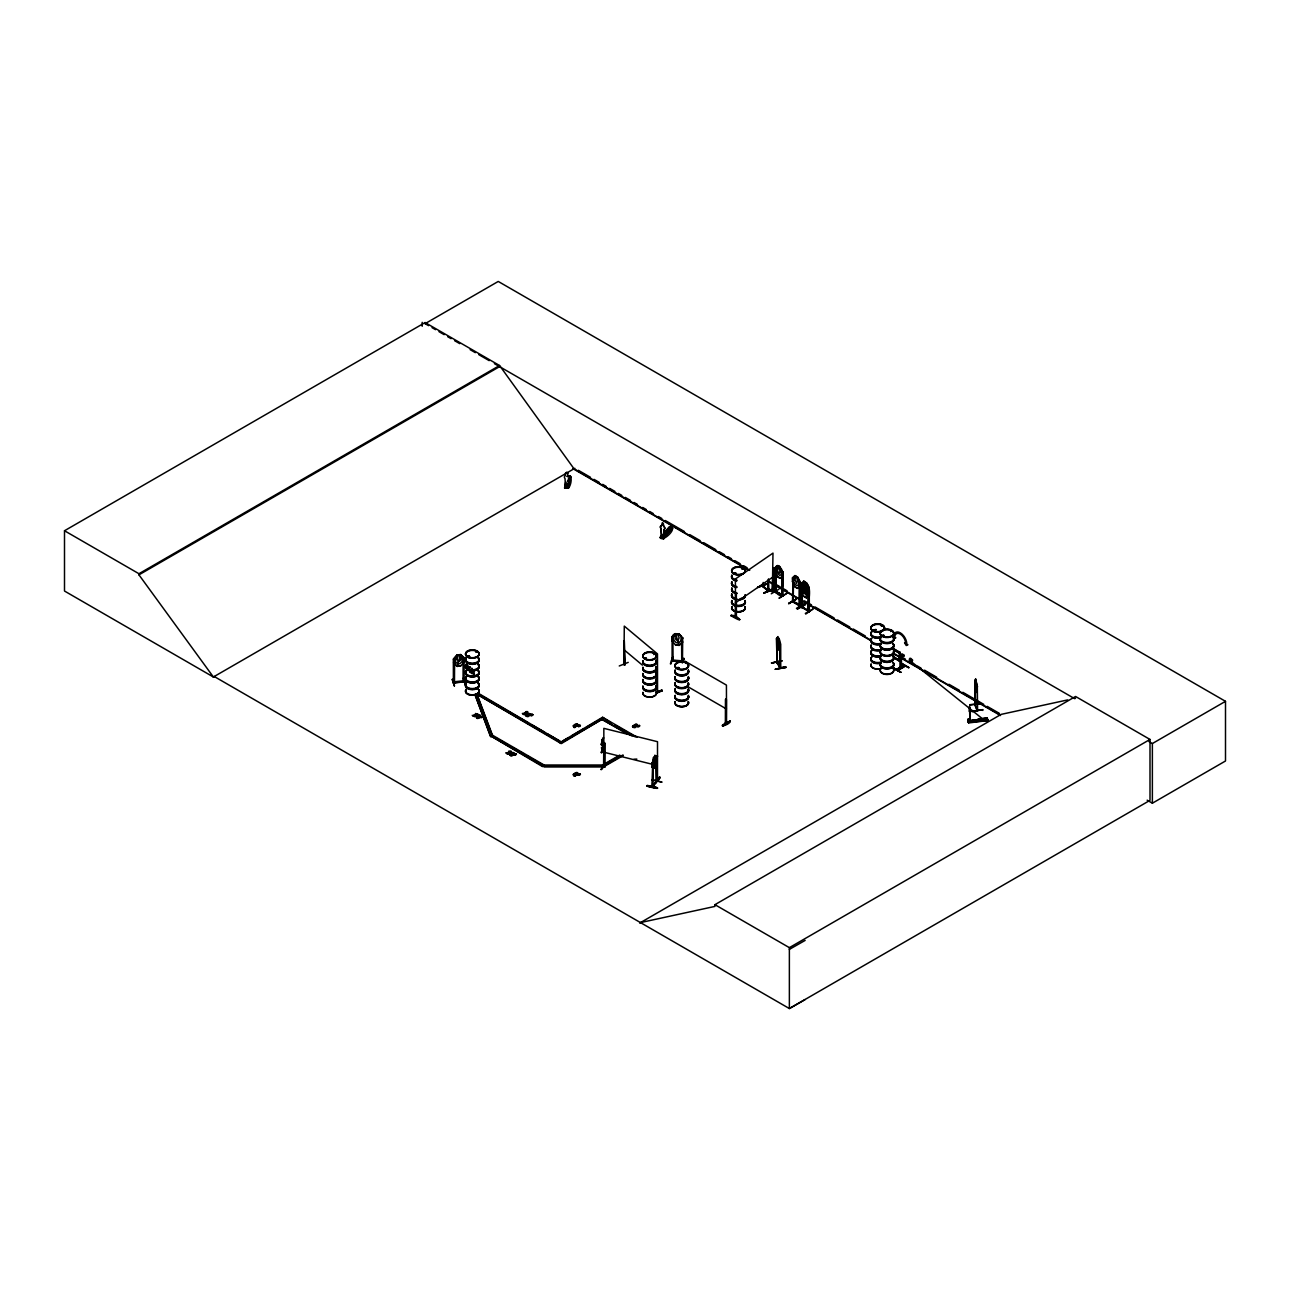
<?xml version="1.0" encoding="UTF-8"?>
<svg xmlns="http://www.w3.org/2000/svg" width="1290" height="1290" viewBox="0 0 1290 1290"><rect width="100%" height="100%" fill="white"/><g stroke="black" fill="none" stroke-linecap="round" stroke-linejoin="round"><path stroke-width="1.5" d="M969.774 721.433L970.112 713.822M975.901 680.233L976.417 685.232M969.064 719.61L968.484 720.175L969.435 719.917M575.888 726.109L573.84 725.69L575.679 725.512L574.808 727.109L573.002 725.867L576.856 724.222L578.097 725.98L576.517 726.173L578.5 725.028L577.34 723.932A1.661 0.968 0 0 0 576.404 723.851C571.599 724.754 573.824 730.624 576.501 725.69M576.485 774.371C573.808 779.305 571.583 773.436 576.388 772.516A1.661 0.968 0 0 1 577.34 772.613L578.5 773.71L576.485 774.871L578.097 774.661L576.84 772.887L572.986 774.548L574.792 775.79L575.904 775.516L575.663 774.194L573.824 774.371L575.872 774.629M780.192 667.269L780.676 668.172L780.644 644.242C778.209 631.262 775.016 639.453 778.789 647.193L779.595 643.388L777.886 636.583L776.596 638.502L777.386 638.937M655.917 757.794L656.32 781.256M968.193 719.643L968.645 722.706M969.209 711.451L969.532 706.565L969.919 721.416M969.999 713.499L969.58 707.001M970.177 713.015L969.951 713.854M663.657 537.091L664.108 529.545A2.435 1.79 40.7 0 0 663.737 526.207L662.576 522.837M775.79 568.164C773.79 567.632 778.467 563.375 780.144 567.019L781.321 574.356L779.644 575.646L776.241 571.422L777.596 565.552L775.677 567.971M799.8 605.607L800.364 582.113L799.349 581.596M567.326 472.527L567.939 475.575A2.435 1.983 11.3 0 1 568.438 478.735L567.923 486.459L565.52 486.217M454.757 658.964L453.58 659.158L453.516 683.055L464.239 681.846L463.932 680.717L453.612 681.846M673.187 637.099C668.672 638.26 680.249 628.617 673.799 637.292L673.799 640.13L676.17 642.63L678.54 642.888L680.862 640.888C683.587 631.81 671.606 632.423 673.025 636.921M644.468 657.771L645.516 658.642L646.355 657.739M654.514 654.014L653.756 654.594M975.546 682.813L975.788 680.249M899.291 660.544L898.937 659.948M900.001 661.012L899.162 660.077M667.623 532.093L666.446 531.48M667.623 532.254L667.527 531.27M653.498 761.181L654.433 756.649L654.885 759.262M900.114 656.803L900.839 655.691L901.5 656.803M777.789 647.903C778.338 653.304 781.788 644.919 779.015 649.983L777.773 647.967L779.015 638.631M975.159 681.797L975.659 679.072L974.837 704.727L977.272 709.419M661.544 536.382L661.093 528.594A2.435 1.79 40.7 0 1 661.544 525.578L662.351 522.708M662.641 535.898L662.173 536.721M661.818 536.301L662.496 538.027L661.577 535.898L662.447 536.301M647.064 786.158C656.658 785.433 665.011 791.431 647.064 786.158L657.368 788.238M647.274 785.771L657.4 788.319M657.368 787.9L647.306 785.368M566.939 485.685L566.294 485.991M899.243 660.641L899.42 652.95M880.393 657.449A6.821 3.934 0 0 0 886.988 662.415A6.821 3.934 0 0 0 893.567 657.449L899.694 661.367L899.694 660.383M899.662 660.593L893.615 656.658M652.482 762.245L652.53 787.126L652.159 786.029L656.787 781.385M565.601 482.186C564.359 490.039 565.359 489.587 565.842 482.089M568.326 486.507L568.616 485.685L568.616 486.733C563.327 484.992 564.907 490.555 565.536 483.976M565.036 487.894L565.794 484.105M567.923 473.511L567.584 472.688M566.036 487.41L566.036 485.669L567.132 485.75L567.132 487.491M566.89 485.604L566.632 486.411L566.745 485.411M567.116 485.846L566.004 485.766M567.019 476.284C574.227 472.463 570.47 489.523 567.407 488.072C568.971 479.896 572.696 473.978 567.761 476.462M565.262 486.298L564.972 485.443L565.02 487.443L568.374 486.846L568.374 487.878L567.439 488.088L570.68 476.639M567.874 488.088L569.987 476.591M568.116 488.12L570.374 476.736M570.648 476.332L568.568 488.136L564.456 487.862M603.639 737.767L601.334 744.749L603.091 737.622M601.334 744.749C601.027 739.799 605.332 744.169 602.382 740.928M601.882 744.878L602.785 741.766M603.639 745.604C600.769 753.779 604.462 739.75 602.946 748.926C604.817 753.07 600.818 747.603 603.349 750.748M602.785 749.619L601.334 752.602L602.22 749.49M601.334 752.602L603.091 745.475M601.882 752.731L602.591 749.377L601.656 747.426L602.769 748.668M654.885 760.923L653.966 763.664L653.498 762.841M777.886 647.935L776.548 638.405L776.935 662.899L777.386 644.903M780.273 666.64L779.95 667.656M468.383 656.11L468.705 655.82M469.431 656.433L467.657 656.433L468.705 655.707M476.091 652.192L476.881 652.192M677.492 668.188L678.766 667.688M678.863 667.785L677.605 667.672L678.459 667.769M686.07 663.237L686.248 663.415M734.687 573.292L734.107 573.663M734.849 573.308L735.59 572.937L734.381 573.195M741.976 568.987L743.072 568.906L742.25 568.39M743.008 568.632L742.25 568.568M874.265 630.762L874.668 629.907L873.636 630.133M874.104 629.665L875.023 630.681M882.167 625.731L881.892 626.166M881.892 626.118L881.199 625.876M882.634 635.325L884.214 635.922M883.989 635.841L883.182 635.373M884.376 635.889L882.505 635.922M891.213 631.197L890.584 631.552M890.713 631.31L890.922 630.81M771.646 663.173L782.014 660.69L771.501 662.931M781.982 661.06L771.468 662.963M652.111 766.808C655.046 774.661 659.98 748.458 653.482 768.743L652.063 766.905L652.111 763.083L655.014 755.44M730.866 615.717C734.897 613.056 748.587 626.311 730.898 615.636M804.75 582.145L802.557 590.836L805.96 595.045L807.637 593.771L807.637 590.933L806.363 586.482L803.702 584.934M460.707 654.546L464.303 657.932L464.319 661.786L460.74 665.962L457.079 666.366L460.707 654.546L457.063 654.949L453.5 659.19M979.368 720.352L979.078 719.401M980.061 719.352L980.303 720.159M676.734 634.374L677.911 634.503L679.121 637.857L677.911 640.872L675.589 639.147L676.75 634.309M675.525 645.016L679.137 645.226L682.781 641.936L679.169 645.403L675.525 645.016L671.945 640.775L671.945 636.986M670.381 663.834L672.38 657.61M672.961 657.174L670.977 663.899M681.846 661.657C650.176 659.125 704.356 662.383 672.154 660.077M679.169 645.403L675.525 633.664M681.781 638.131L682.684 637.953L681.733 637.857M682.329 663.044L683.829 658.384M682.91 661.883L683.91 658.771M683.361 661.996L683.764 658.319M656.771 780.563L655.981 780.998M656.852 781.353L656.755 757.488M576.146 725.157L577.839 724.803M635.373 725.625C639.63 725.464 632.89 724.593 637.212 724.996M892.632 668.123L900.807 672.364L893.035 667.527M766.905 584.048L757.553 587.369L766.647 583.838M736.397 617.088L736.332 593.174L735.397 593.481L736.332 593.174M773.339 591.675L772.275 591.981L772.758 591.175M792.512 601.753L800.106 606.139L800.106 582.274L797.623 577.017L794.946 575.679L793.673 581.5L795.382 584.725L797.075 585.708L798.752 584.434L798.752 581.58L797.494 577.146L794.914 575.55L792.318 577.839L792.495 581.596M568.406 481.251L568.197 480.283M974.788 680.781L975.643 678.943L977.159 686.893L976.804 685.941M976.401 692.262L977.159 690.682M975.643 690.295L974.772 684.458L976.288 692.408L977.143 690.585M976.836 709.355L977.578 710.709L977.304 686.248M778.934 589.207L771.259 593.803M796.365 599.269L788.641 603.381M805.25 604.817L797.172 609.122L804.896 604.688M624.441 663.64L623.941 664.705L624.941 664.979L624.279 640.63L624.602 665.14L623.973 640.743M657.223 691.585L657.545 692.327L657.481 653.901L624.279 626.118L623.973 664.608M452.322 679.749L454.386 685.909M452.339 679.362L454.467 686.022L452.419 679.314M725.383 722.561C726.044 722.497 726.238 721.852 726.254 723.674L726.431 699.599L725.464 699.357L725.383 723.174L726.512 723.513L726.431 685.103L685.103 661.238M763.196 586.386L762.245 585.128L763.277 585.563M775.774 591.223C774.5 589.659 776.935 596.109 782.74 596.109C780.079 587.24 788.174 570.599 777.515 565.601M781.885 594.996L782.159 595.464M792.415 600.866C795.591 601.672 790.56 601.543 793.302 601.334M799.445 604.929C805.766 607.187 782.288 595.883 799.316 605.058M801.316 606.381L808.975 611.686C806.331 602.769 814.538 586.321 803.783 581.097L801.203 583.386L801.203 591.03L803.702 596.286L806.331 597.802L808.991 595.464L806.282 597.689M808.217 611.315L809.346 611.541L809.249 587.659L808.153 587.111L808.282 611.379L808.556 587.256M601.414 769.614L605.268 763.696M454.596 659.077L454.467 682.99L454.58 682.087M463.094 681.136L464.239 680.975M644.887 657.948L645.371 657.658M576.63 726.238L573.744 726.576L575.808 726.222M576.614 774.919L573.728 775.258L575.792 774.903M634.648 725.141C627.795 727.383 641.049 727.415 636.712 724.125A1.661 0.968 0 0 0 635.776 724.029L633.68 725.609M910.772 659.738C908.531 662.705 909.047 656.691 911.03 658.513M525.836 715.305L528.981 713.596L531.432 714.418L527.916 714.45L529.513 713.676L530.916 714.725M469.302 666.978L468.447 668.188L467.061 665.301L468.931 667.978L467.028 670.01L468.899 668.929L470.302 671.88L468.415 669.155C471.237 667.946 468.641 666.317 470.286 667.156M468.931 667.978L469.786 666.769M474.14 675.347C471.189 673.864 476.365 667.672 472.769 671.445L471.882 668.349L473.253 671.235L471.366 673.267L473.22 672.187L474.14 675.347L473.22 672.187M473.253 671.235L474.107 670.026M467.544 670.381L468.415 669.155M471.866 673.638L472.737 672.413M901.42 656.755L900.485 656.142M900.726 668.252L901.565 667.93L901.339 655.643L900.485 655.143L900.968 668.301L900.049 667.93M901.42 667.93L900.646 667.494M469.076 655.949L469.737 656.578L468.431 657.013M677.379 668.51L677.847 667.494M882.344 625.972L881.489 625.715M882.731 635.648L882.441 636.034M602.591 741.524L601.656 739.573L602.769 740.815M603.672 742.46L602.22 739.718M603.575 766.905L603.833 742.863L604.736 743.072L604.688 767.179L603.639 766.97L604.849 766.97L603.72 766.695M604.591 767.147L604.736 743.072M602.785 750.619L602.946 748.926M604.204 765.147L600.947 769.582L603.833 766.728L603.833 728.35L657.513 741.702L657.481 780.305C657.158 780.402 656.271 778.402 657.481 779.434M603.575 766.034L604.849 766.099L603.72 765.825M656.465 756.182L657.513 756.214L656.465 756.182L656.465 781.837M651.805 779.66L661.673 781.998M656.755 779.821L656.61 755.988M657.626 779.225L657.319 780.289M653.482 768.743L653.482 757.391L652.579 787.061L660.238 777.418L655.417 783.111L659.69 776.79L652.143 787.013L652.966 762.68L652.063 763.116M661.899 782.127L651.611 779.886M467.028 670.01L468.641 668.268L467.544 665.092M469.802 667.365L468.705 668.865L469.818 672.09M471.366 673.267L472.962 671.526L471.882 668.349M473.043 672.122L474.623 670.413M985.238 718.337L987.205 717.885L968.048 721.303L967.855 719.465L969.887 719.385L967.855 719.465M988.043 720.546L987.834 719.756L968.419 722.239L988.043 720.546L968.677 722.932L967.919 720.465M968.596 722.706L967.855 720.497M987.156 718.224L968.032 721.271M987.302 718.627L967.887 720.868M987.946 720.288L987.205 717.885M661.48 525.659L661.544 525.578A2.435 1.79 40.7 0 0 661.028 528.658L661.48 536.463L663.737 537.011L664.189 529.464A2.435 1.79 40.7 0 0 663.657 526.288L663.35 523.353M669.832 527.691L661.238 538.124C682.926 509.598 659.69 544.106 660.367 536.576L661.512 535.608L661.496 537.737M660.609 537.479L661.512 535.608M665.076 531.915C674.235 533.512 661.818 533.383 665.979 530.867L669.252 532.012L665.979 530.867M666.769 529.948C675.928 531.561 663.512 531.432 667.672 528.916L670.945 529.851M668.268 528.432L669.155 527.175C679.25 526.272 663.624 542.445 660.174 537.833L669.155 527.175M663.108 535.011L670.042 527.884M663.382 538.269L664.527 536.479L664.527 537.511L661.254 536.576L661.254 535.543M672.687 528.626L671.8 528.126L663.463 538.752M663.173 538.672L671.832 528.255M663.237 538.688L672.429 528.11M672.461 528.449L662.996 538.478M762.213 586.031L768.356 591.255L768.292 579.258M735.397 616.443L735.848 616.604M735.429 617.281L735.397 578.984L772.984 553.12L772.339 591.933L772.984 567.632L773.291 591.723M453.548 682.781L464.174 681.62M462.981 680.894L464.174 680.749M652.466 785.626L653.014 786.626M892.954 667.914L900.807 671.993M782.675 575.937L780.176 578.307L777.515 576.759M782.772 576.017L780.095 578.355L777.596 576.711L774.887 571.567M795.027 575.63L793.173 578.065M800.123 585.999L797.494 588.304L794.914 586.902L792.399 581.58M808.911 595.383L809.088 591.626L806.411 593.964L803.831 592.384L801.203 587.176L803.783 584.886L804.654 588.562L806.379 588.079L804.654 582.193M636.825 759.068L633.954 759.23M469.35 656.352L468.076 656.223M476.107 652.095L476.268 651.869M742.879 568.487L741.943 568.713M678.879 668.51L678.298 667.43M974.885 704.727L977.062 710.661M682.684 661.206L682.475 662.076L682.684 637.953M772.646 592.078L773.274 567.761M768.969 589.498L777.806 593.255L769.372 589.224M735.397 617.346L736.026 593.045M736.332 617.055L735.687 617.539L736.397 616.378M735.397 602.849L772.984 576.985M480.847 717.192L482.315 716.192C484.153 718.159 477.832 717.772 482.928 716.547M480.847 717.675L482.315 716.192M530.964 715.289L532.431 714.305C534.254 716.273 527.949 715.885 533.044 714.66M530.964 715.789L532.431 714.305M514.371 754.666L515.839 753.683C517.677 755.65 511.356 755.263 516.452 754.037M514.371 755.166L515.839 753.683M578.355 726.157L579.823 725.174C581.661 727.141 575.34 726.754 580.435 725.528M578.355 726.657L579.823 725.174M637.728 726.351L639.195 725.367C641.033 727.334 634.712 726.931 639.808 725.706M637.728 726.851L639.195 725.367M578.339 774.838L579.823 773.855C581.645 775.822 575.324 775.419 580.435 774.21M578.339 775.338L579.823 773.855M669.155 527.384L672.187 528.481M777.435 662.866L777.032 662.012M568.551 480.993L567.407 481.089M726.447 723.432L725.399 723.271L726.125 723.625M730.237 720.852C730.93 725.254 711.854 729.302 730.285 720.917M214.333 676.557L213.495 677.057L64.5 591.03L64.5 530.754L425.12 322.548L499.569 365.522L574.018 468.786L749.732 570.245M425.12 322.548L425.12 323.661L498.246 281.446L1225.5 701.325L1225.5 760.987L1152.373 803.202L1147.149 800.171M64.5 530.754L138.949 573.728L499.569 365.522M805.154 999.557L789.367 1008.554L214.237 676.508L213.382 676.992L138.949 574.84L499.569 366.634M213.382 676.992L574.856 468.302M477.042 694.278L561.231 743.621L602.559 719.014L561.231 742.879L477.042 694.278L492.554 735.494L490.474 736.509L474.962 694.536L478.558 693.407L561.231 741.879M528.497 722.981L478.558 694.149L477.042 695.02L492.554 736.251M477.606 714.176C475.655 717.353 471.672 716.24 473.382 715.499L477.606 714.176L475.397 713.483M477.606 713.676L473.382 715.499M522.337 713.418L523.498 713.596C528.11 712.644 523.885 711.548 527.288 711.532C527.658 716.498 519.418 712.918 524.756 714.821M525.498 712.08L527.707 712.274M527.707 711.774L523.498 713.596M526.884 755.795L544.106 765.744L542.606 766.615L490.926 736.042L492.441 735.171L544.106 765.002L602.559 765.002L604.075 765.873L623.022 754.924M490.926 736.784L492.441 735.171M530.916 714.225L528.432 713.289L525.756 715.563A1.629 0.935 0 0 0 526.046 716.127L527.239 716.579A1.838 1.064 0 0 0 528.319 716.514L529.61 715.37L527.916 714.45M781.934 571.583L782.933 572.051L781.837 571.502L781.966 595.69M777.596 576.711L774.968 571.518M796.639 577.13L797.494 580.855L796.639 583.499L794.962 579.404L795.785 576.646L796.72 577.082M797.494 577.146L800.364 582.113M511.13 751.651C509.179 754.844 505.196 753.731 506.906 752.989L511.13 751.651L508.905 750.974M803.864 581.048L802.557 587.047L804.25 590.288L805.96 591.255L807.637 589.981L806.46 582.645L808.991 587.885M511.13 751.167L506.906 752.989M801.284 583.467L802.364 583.693L801.396 583.435L801.396 607.397L808.475 610.46M786.771 593.319L778.999 598.27L786.803 593.368M800.042 586.047L797.526 588.417L795.027 586.789M801.106 587.224L803.912 592.336M801.364 587.144L803.831 585.015L806.282 586.531L808.83 591.707L806.282 586.531M788.69 603.865L796.446 598.899L788.69 603.365M637.018 737.154L602.559 717.272L559.715 742.75M563.166 740.766L568.326 737.783M571.776 735.784L583.838 728.834M587.273 726.834L601.059 718.885L626.892 733.8M796.446 608.348L804.25 603.446M802.17 607.139L808.959 610.863M802.316 607.477L802.316 606.606M808.975 610.815L808.314 610.476M805.315 613.395L813.119 608.961L805.718 614.056M490.926 736.042L542.606 765.873L544.106 765.002L544.106 766.97L602.559 766.97L602.559 765.002L619.781 755.053M618.071 756.795L602.559 765.744L604.075 766.615L623.022 755.682M893.76 652.047L893.938 655.03M900.114 667.978L900.001 652.272L899.42 659.916M899.662 653.321L893.615 649.499M901.339 655.643L901.13 656.771L900.275 656.271M901.613 655.255L903.742 656.223L903.742 654.869L901.823 653.756L901.613 655.255L903.742 656.223M903.742 654.869L903.516 656.352M900.807 657.207L901.565 656.675M893.341 657.61L899.969 661.125M901.242 663.173L908.982 667.639L900.807 663.044M896.066 669.623L904.258 665.027L896.453 669.51M897.437 670.349L905.161 665.834M897.775 670.574L905.499 666.075M639.647 923.092L1001.121 714.386L1067.717 699.906M640.485 922.592L714.934 906.402L714.934 904.677L1075.554 696.471L1150.003 739.444L1150.003 800.348L789.367 1008.554L789.367 947.65L1150.003 739.444M1075.554 698.196L1074.715 698.696L494.376 363.635M1148.922 741.54L1152.373 743.54L1225.5 701.325M789.367 949.392L805.154 940.394M566.729 472.35L565.536 473.091L565.504 475.494A2.435 1.983 11.3 0 0 565.02 478.509L565.504 486.298M894.293 638.631L895.857 637.792L894.776 637.163A7.692 4.434 60 0 1 900.21 634.035A7.692 4.434 60 0 1 905.644 643.452L904.564 642.823L906.241 645.532L907.902 644.758L906.822 644.129A9.207 5.321 60 0 0 900.323 632.842A9.207 5.321 60 0 0 893.809 636.615M666.559 531.544L667.704 531.512M975.514 705.227L975.288 680.733L975.143 705.275M672.122 636.825L672.09 660.932L672.025 659.803L673.122 659.867M672.171 660.674L679.927 661.512M635.212 724.658L634.664 725.625M735.816 617.459L735.687 593.626M678.83 668.381L678.121 668.559M873.765 629.762L873.185 630.681M873.636 630.665L874.749 630.391M874.797 630.681L874.378 630.971A6.821 3.934 0 0 0 872.895 631.568M883.876 635.744L882.666 636.034M633.261 725.69C630.294 727.189 636.647 729.043 636.002 726.173M619.248 665.979L628.23 662.367M657.158 668.526L657.223 692.456L656.594 691.924M656.481 692.246L661.899 690.086L662.221 690.86M656.529 692.327L661.915 690.15M656.529 692.666L661.931 690.537M656.836 693.036L662.221 690.843M757.778 587.563L766.905 584.015M762.326 586.128L768.711 591.094L768.614 579.146M762.922 585.966L768.243 590.32M768.001 589.933L768.292 591.255L768.066 580.661M773.403 589.659L763.97 592.949L773.081 588.95M763.97 592.949L773.145 589.433L764.051 592.965M567.294 476.558L568.019 476.591M566.1 472.527L567.31 472.608M735.219 573.308L734.139 573.05M900.92 663.302L908.66 667.785M979.239 719.497L980.336 719.691M979.997 720.159L978.82 719.836M776.596 638.502L776.935 662.834M777.435 662.254L776.628 662.431L780.321 668.252L780.321 643.71M779.918 666.962L776.886 661.98M785.691 666.737L775.338 669.268L785.868 667.462M775.387 669.284L785.868 667.494M775.338 669.268L785.675 666.656M464.142 681.91L464.061 657.771L463.094 657.884L463.094 682.007L463.287 681.136M775.258 591.481L783.03 595.916L782.933 572.051M782.159 594.593C789.254 598.496 764.003 584.967 781.966 594.819M792.705 601.559L792.786 581.709M799.59 604.655L800.074 606.187M808.475 610.202L809.056 611.734M463.255 658.126L464.126 657.981M769.066 589.369L777.483 593.4M474.962 694.536L490.474 735.768L492.554 735.494M969.774 710.629L969.919 708.452M968.129 721.013L968.129 719.272L968.709 720.078M978.255 718.998C980.723 724.206 975.998 717.434 980.207 718.756L980.981 721.029L980.207 718.756M981.964 718.74L983.931 718.288L984.689 720.562L910.966 661.383C910.853 656.884 914.739 661.238 910.966 661.383M967.935 720.981L987.35 718.627M987.979 720.143L968.484 722.158M976.03 680.926L977.514 686.796M980.432 703.405L969.709 704.711M969.693 705.066L980.432 703.743M972.015 711.435L982.722 709.645L972.096 711.693M667.43 532.141L666.495 531.948M457.063 654.949L455.37 661.867L457.74 663.85L460.095 663.592L462.433 661.093L460.675 654.723L457.079 655.014L453.516 658.932L454.693 658.803M459.482 655.336L458.305 655.465L457.16 658.819L458.305 661.835L460.675 660.109L459.466 655.272M457.079 666.366L453.58 662.866L457.079 666.366L460.659 665.817M463.771 678.556L465.835 684.78L463.771 678.508M663.85 538.881L663.382 537.446M734.574 572.631L735.881 573.066L734.381 573.502M468.012 656.723L468.899 656.739M883.086 635.131L884.279 635.422M678.314 668.204L677.427 668.381M762.326 585.257L762.809 586.531M775.338 591.529L775.338 567.665M454.354 681.765L454.677 682.894M544.106 766.228L602.559 766.228M453.628 683.039L453.516 658.932M762.68 585.934L762.567 585.015M768.001 590.546L767.744 580.774M873.846 630.842L873.249 630.568M635.889 726.367L637.808 725.883L636.712 724.625M975.272 704.534L975.288 680.733M527.916 713.951L529.61 714.87L528.319 716.014A1.838 1.064 0 0 1 527.239 716.095L526.046 715.628A1.629 0.935 0 0 1 525.756 715.063M673.074 660.77L672.88 636.889M780.321 667.575L780.466 666.737M780.24 668.172L779.902 643.613M900.646 657.11L900.646 668.301M463.207 678.121L465.335 684.748M678.314 667.575L679.185 668.075M655.014 766.792L654.997 755.569M652.821 764.954L653.724 765.954L655.578 761.132L654.885 755.537L656.433 757.278M656.271 757.343L654.917 755.408M603.672 743.056L604.591 743.282M602.591 749.377L601.334 747.861M603.833 752.215L651.773 764.148M668.268 528.223L671.542 529.158M792.899 601.624L800.381 605.945M681.555 661.077L681.733 662.012L681.588 637.808M873.394 649.451L873.604 649.547A6.853 3.951 0 0 0 881.151 649.886M722.964 726.077L730.285 721.255L722.594 725.415M425.12 323.661L428.586 325.661M432.053 327.66L435.52 329.659M438.971 331.659L444.163 334.658M447.63 336.658L451.097 338.657M454.564 340.657L459.756 343.656M470.141 349.655L475.333 352.654M478.8 354.653L489.184 360.636M800.106 582.274L799.284 581.564L799.332 605.768M793.028 578.291L792.56 601.817M808.153 587.45L808.975 587.821M803.735 596.222L806.411 597.754M899.969 652.272L898.904 652.982L899.243 651.998M893.615 648.693L900.001 652.434M893.341 648.854L899.694 652.418L899.694 661.286M893.341 649.66L899.694 653.417M578.339 470.302L590.514 477.332M593.997 479.348L599.221 482.363M602.688 484.363L606.171 486.378M609.654 488.378L614.879 491.393M618.362 493.409L621.828 495.425M625.311 497.424L630.536 500.439M634.019 502.455L637.486 504.454M642.71 507.47L646.193 509.486M649.676 511.485L653.143 513.501M658.368 516.516L661.851 518.515M665.334 520.531L684.474 531.577M689.682 534.592L700.131 540.623M703.598 542.622L715.789 549.653M719.256 551.668L724.48 554.684M727.963 556.683L731.446 558.699M734.929 560.715L740.138 563.714M743.621 565.73L747.104 567.745M774.935 583.806L780.16 586.821M783.643 588.837L787.11 590.836M804.509 600.882L811.475 604.897M814.957 606.913L834.098 617.958M837.565 619.974L849.755 627.005M853.222 629.004L865.413 636.051M901.936 657.142L905.419 659.142M908.902 661.157L912.385 663.157M917.609 666.172L921.076 668.188M924.559 670.187L936.733 677.234M948.924 684.264L959.357 690.279M962.84 692.295L983.722 704.34M987.189 706.356L999.379 713.386M768.872 581.29L871.524 640.55M894.131 653.611L1000.266 714.886M572.873 468.625L749.168 570.406M768.372 581.5L871.363 640.953M894.051 654.046L899.291 657.078M902.774 659.093L1000.524 715.531M893.341 656.803L899.694 660.48M809.249 611.492L801.638 607.09L801.654 583.29M893.002 667.575L900.807 672.364M688.554 687.086L726.431 708.968M611.17 722.981L602.559 717.272M614.621 724.98L626.682 731.93M630.117 733.929L635.293 736.913M632.068 736.042L601.059 718.885M531.948 724.98L544.009 731.93M547.444 733.929L559.505 740.879M472.221 715.305L474.639 716.724M495.876 737.896L507.938 744.862M511.388 746.846L523.434 753.812M505.745 752.796L508.163 754.199M714.934 904.677L789.367 947.65M660.351 537.737L661.254 538.107M577.759 725.093L576.001 725.432M624.279 649.983L642.388 665.14M775.113 591.755L775.048 567.81L774.968 571.583M464.319 657.997L460.675 654.723M679.185 633.987L682.765 638.211L679.104 634.148M777.064 662.27L780.66 668.043M602.22 741.637L602.785 742.766M601.656 739.573L602.204 740.686M601.656 747.426L602.204 748.539M985.238 718.127L986.012 720.191M981.964 718.546L982.738 720.594M975.659 690.231L976.401 692.391M982.835 710.451L982.722 709.645M975.143 704.646L977.546 710.596M473.511 671.913L474.623 675.138M471.398 668.559L472.479 671.735M469.189 668.655L470.302 671.88M467.061 665.301L468.157 668.478M975.159 684.635L976.159 689.602L976.272 681.12M975.546 684.474L976.03 687.28L976.288 684.845M1152.373 743.54L1152.373 803.202M969.822 719.223L970.596 722.319L970.532 721.126L968.371 721.642L968.306 719.256M802.364 591.642L802.17 607.751M801.896 583.515L802.09 607.703M799.671 581.709L799.445 605.8M793.479 582.113L793.189 602.204L793.011 577.968M782.24 575.614L781.998 595.738M776.048 574.034L775.854 592.142L775.58 567.89M763.18 582.435L763.245 586.466M762.632 585.063L762.858 586.531M725.738 699.196L725.738 723.061M664.269 536.398L664.269 537.237M422.201 322.323L422.201 326.273M138.949 573.728L138.949 574.84M743.282 573.921A6.805 3.934 0 0 1 732.075 572.486A6.805 3.934 0 0 1 739.073 567.229A6.805 3.934 0 0 1 744.362 573.115M736.703 592.739A6.821 3.934 0 0 1 731.881 587.901M736.703 581A6.821 3.934 0 0 1 731.881 576.178M736.703 579.903A6.837 3.951 0 0 1 731.865 575.066M736.703 587.595A6.837 3.951 0 0 1 731.865 582.757M736.671 587.273A6.934 3.999 0 0 1 731.769 582.371M736.671 586.934A6.934 3.999 0 0 1 731.769 582.032M736.703 586.482A6.821 3.934 0 0 1 731.881 581.661M736.671 580.677A6.934 3.999 0 0 1 731.769 575.775M736.671 580.339A6.934 3.999 0 0 1 731.769 575.437M736.703 593.142A6.837 3.951 0 0 1 731.865 588.321M736.703 593.706A6.821 3.934 0 0 1 731.881 588.885M745.056 606.687A6.805 3.934 0 0 1 738.477 611.637A6.805 3.934 0 0 1 731.898 606.687M736.703 593.384A6.853 3.951 0 0 1 731.849 588.546M745.072 594.948A6.837 3.951 0 0 1 738.477 599.915M736.703 599.785A6.837 3.951 0 0 1 731.865 594.948M745.314 594.867A6.837 3.951 0 0 1 740.234 598.673M736.703 598.673A6.837 3.951 0 0 1 731.865 593.835M745.072 601.527A6.837 3.951 0 0 1 738.477 606.494A6.837 3.951 0 0 1 731.865 601.527M745.168 601.14A6.934 3.999 0 0 1 738.477 606.171A6.934 3.999 0 0 1 731.769 601.14M745.168 600.801A6.934 3.999 0 0 1 738.477 605.832A6.934 3.999 0 0 1 731.769 600.801M745.072 600.431A6.837 3.951 0 0 1 738.477 605.397A6.837 3.951 0 0 1 731.865 600.431M745.41 595.593A6.934 3.999 0 0 1 738.477 599.592M736.671 599.447A6.934 3.999 0 0 1 731.769 594.545M745.41 595.254A6.934 3.999 0 0 1 740.266 599.108M736.671 599.108A6.934 3.999 0 0 1 731.769 594.206M745.088 606.816A6.853 3.951 0 0 1 738.477 611.799A6.853 3.951 0 0 1 731.849 606.816M745.072 607.058A6.837 3.951 0 0 1 738.477 612.024A6.837 3.951 0 0 1 731.865 607.058M881.183 644.016A6.934 3.999 0 0 1 872.814 643.388A6.934 3.999 0 0 1 871.718 638.55M881.135 649.499A6.805 3.934 0 0 1 873.572 649.209A6.805 3.934 0 0 1 871.153 645.081M881.183 637.437A6.934 3.999 0 0 1 872.814 636.809A6.934 3.999 0 0 1 871.718 631.971M872.814 631.149A6.934 3.999 0 0 1 875.926 630.101M881.135 637.76A6.821 3.934 0 0 1 873.572 637.486A6.821 3.934 0 0 1 871.137 633.342M881.183 643.678A6.934 3.999 0 0 1 872.814 643.049A6.934 3.999 0 0 1 871.718 638.211M881.183 637.099A6.934 3.999 0 0 1 872.814 636.47A6.934 3.999 0 0 1 871.718 631.632M872.814 630.81A6.934 3.999 0 0 1 875.926 629.762M881.135 636.663A6.821 3.934 0 0 1 873.572 636.373A6.821 3.934 0 0 1 871.137 632.229M872.895 630.471A6.821 3.934 0 0 1 875.958 629.439M881.135 644.355A6.821 3.934 0 0 1 873.572 644.065A6.821 3.934 0 0 1 871.137 639.921M881.135 643.242A6.821 3.934 0 0 1 873.572 642.968A6.821 3.934 0 0 1 871.137 638.824M881.151 649.66A6.853 3.951 0 0 1 873.556 649.37A6.853 3.951 0 0 1 871.105 645.21M873.556 649.596A6.853 3.951 0 0 1 871.105 645.435M881.183 662.786A6.934 3.999 0 0 1 872.814 662.157A6.934 3.999 0 0 1 871.718 657.319M881.135 650.482A6.805 3.934 0 0 1 873.572 650.192A6.805 3.934 0 0 1 871.153 646.048M881.151 668.43A6.853 3.951 0 0 1 873.556 668.139A6.853 3.951 0 0 1 871.105 663.979M881.183 656.207A6.934 3.999 0 0 1 872.814 655.578A6.934 3.999 0 0 1 871.718 650.74M881.183 662.447A6.934 3.999 0 0 1 872.814 661.818A6.934 3.999 0 0 1 871.718 656.981M881.183 655.868A6.934 3.999 0 0 1 872.814 655.239A6.934 3.999 0 0 1 871.718 650.402M881.135 656.529A6.821 3.934 0 0 1 873.572 656.255A6.821 3.934 0 0 1 871.137 652.111M881.135 655.433A6.821 3.934 0 0 1 873.572 655.143A6.821 3.934 0 0 1 871.137 650.999M881.135 663.125A6.821 3.934 0 0 1 873.572 662.834A6.821 3.934 0 0 1 871.137 658.69M881.135 662.012A6.821 3.934 0 0 1 873.572 661.738A6.821 3.934 0 0 1 871.137 657.594M881.151 668.655A6.853 3.951 0 0 1 873.556 668.365A6.853 3.951 0 0 1 871.105 664.205M893.599 650.563A6.853 3.951 0 0 1 886.988 655.53A6.853 3.951 0 0 1 880.361 650.563M893.567 638.679A6.821 3.934 0 0 1 886.988 643.646A6.821 3.934 0 0 1 880.393 638.679M893.567 637.582A6.821 3.934 0 0 1 886.988 642.533A6.821 3.934 0 0 1 880.393 637.582M893.567 645.258A6.821 3.934 0 0 1 886.988 650.225A6.821 3.934 0 0 1 880.393 645.258M892.986 643.904A6.934 3.999 0 0 1 887.891 649.87A6.934 3.999 0 0 1 880.28 644.871M892.986 643.565A6.934 3.999 0 0 1 887.891 649.531A6.934 3.999 0 0 1 880.28 644.532M893.567 644.162A6.821 3.934 0 0 1 886.988 649.128A6.821 3.934 0 0 1 880.393 644.162M892.986 637.308A6.934 3.999 0 0 1 887.891 643.291A6.934 3.999 0 0 1 880.28 638.276M892.986 636.97A6.934 3.999 0 0 1 887.891 642.952A6.934 3.999 0 0 1 880.28 637.937M893.599 650.773A6.853 3.951 0 0 1 886.988 655.755A6.853 3.951 0 0 1 880.361 650.773M893.551 651.385A6.789 3.918 0 0 1 886.988 656.32A6.789 3.918 0 0 1 880.425 651.385M893.551 669.171A6.805 3.934 0 0 1 886.988 674.122A6.805 3.934 0 0 1 880.409 669.171M893.599 651.031A6.853 3.951 0 0 1 886.988 656.013A6.853 3.951 0 0 1 880.361 651.031M893.567 656.352A6.821 3.934 0 0 1 886.988 661.302A6.821 3.934 0 0 1 880.393 656.352M893.567 664.028A6.821 3.934 0 0 1 886.988 668.994A6.821 3.934 0 0 1 880.393 664.028M892.986 662.673A6.934 3.999 0 0 1 887.891 668.639A6.934 3.999 0 0 1 880.28 663.64M892.986 662.334A6.934 3.999 0 0 1 887.891 668.301A6.934 3.999 0 0 1 880.28 663.302M893.567 662.931A6.821 3.934 0 0 1 886.988 667.898A6.821 3.934 0 0 1 880.393 662.931M892.986 656.078A6.934 3.999 0 0 1 887.891 662.06A6.934 3.999 0 0 1 880.28 657.045M892.986 655.739A6.934 3.999 0 0 1 887.891 661.722A6.934 3.999 0 0 1 880.28 656.707M893.599 669.542A6.853 3.951 0 0 1 886.988 674.525A6.853 3.951 0 0 1 880.361 669.542M688.328 682.749A6.805 3.934 0 0 1 681.749 687.699A6.805 3.934 0 0 1 675.17 682.749M688.344 671.026A6.821 3.934 0 0 1 681.749 675.992A6.821 3.934 0 0 1 675.154 671.026M688.344 669.929A6.821 3.934 0 0 1 681.749 674.896A6.821 3.934 0 0 1 675.154 669.929M688.344 677.621A6.821 3.934 0 0 1 681.749 682.571A6.821 3.934 0 0 1 675.154 677.621M688.441 677.218A6.934 3.999 0 0 1 681.749 682.265A6.934 3.999 0 0 1 675.057 677.218M688.441 676.879A6.934 3.999 0 0 1 681.749 681.926A6.934 3.999 0 0 1 675.057 676.879M688.344 676.508A6.821 3.934 0 0 1 681.749 681.475A6.821 3.934 0 0 1 675.154 676.508M688.441 670.639A6.934 3.999 0 0 1 681.749 675.67A6.934 3.999 0 0 1 675.057 670.639M688.441 670.3A6.934 3.999 0 0 1 681.749 675.331A6.934 3.999 0 0 1 675.057 670.3M688.36 682.91A6.853 3.951 0 0 1 681.749 687.893A6.853 3.951 0 0 1 675.138 682.91M688.328 683.732A6.805 3.934 0 0 1 681.749 688.683A6.805 3.934 0 0 1 675.17 683.732M688.328 701.518A6.805 3.934 0 0 1 681.749 706.469A6.805 3.934 0 0 1 675.17 701.518M688.328 683.184A6.805 3.934 0 0 1 681.749 688.134A6.805 3.934 0 0 1 675.17 683.184M688.344 689.795A6.821 3.934 0 0 1 681.749 694.762A6.821 3.934 0 0 1 675.154 689.795M688.344 688.699A6.821 3.934 0 0 1 681.749 693.665A6.821 3.934 0 0 1 675.154 688.699M688.344 696.39A6.821 3.934 0 0 1 681.749 701.341A6.821 3.934 0 0 1 675.154 696.39M688.441 695.987A6.934 3.999 0 0 1 681.749 701.034A6.934 3.999 0 0 1 675.057 695.987M688.441 695.649A6.934 3.999 0 0 1 681.749 700.696A6.934 3.999 0 0 1 675.057 695.649M688.344 695.278A6.821 3.934 0 0 1 681.749 700.244A6.821 3.934 0 0 1 675.154 695.278M688.441 689.408A6.934 3.999 0 0 1 681.749 694.439A6.934 3.999 0 0 1 675.057 689.408M688.441 689.07A6.934 3.999 0 0 1 681.749 694.101A6.934 3.999 0 0 1 675.057 689.07M688.36 701.921A6.837 3.951 0 0 1 681.749 706.888A6.837 3.951 0 0 1 675.138 701.921M688.36 701.679A6.853 3.951 0 0 1 681.749 706.662A6.853 3.951 0 0 1 675.138 701.679M656.062 667.672A6.821 3.934 0 0 1 650.192 672.928A6.821 3.934 0 0 1 642.936 668.284M656.094 672.961A6.853 3.951 0 0 1 650.192 678.234A6.853 3.951 0 0 1 642.904 673.574M656.046 672.816A6.789 3.918 0 0 1 650.192 678.056A6.789 3.918 0 0 1 642.952 673.428M656.175 667.269A6.934 3.999 0 0 1 650.192 672.606A6.934 3.999 0 0 1 642.823 667.898M656.175 666.93A6.934 3.999 0 0 1 650.192 672.267A6.934 3.999 0 0 1 642.823 667.559M656.062 666.575A6.821 3.934 0 0 1 650.192 671.816A6.821 3.934 0 0 1 642.936 667.188M656.078 661.093A6.837 3.951 0 0 1 650.192 666.35A6.837 3.951 0 0 1 642.92 661.706M656.175 660.69A6.934 3.999 0 0 1 650.192 666.011A6.934 3.999 0 0 1 642.823 661.302M656.175 660.351A6.934 3.999 0 0 1 650.192 665.672A6.934 3.999 0 0 1 642.823 660.964M656.062 659.98A6.821 3.934 0 0 1 650.192 665.237A6.821 3.934 0 0 1 642.936 660.593M656.094 673.187A6.853 3.951 0 0 1 650.192 678.459A6.853 3.951 0 0 1 642.904 673.799M656.062 686.441A6.821 3.934 0 0 1 650.192 691.698A6.821 3.934 0 0 1 642.936 687.054M656.094 691.956A6.853 3.951 0 0 1 650.192 697.229A6.853 3.951 0 0 1 642.904 692.569M656.094 691.73A6.853 3.951 0 0 1 650.192 697.003A6.853 3.951 0 0 1 642.904 692.343M656.175 686.038A6.934 3.999 0 0 1 650.192 691.375A6.934 3.999 0 0 1 642.823 686.667M656.175 685.7A6.934 3.999 0 0 1 650.192 691.037A6.934 3.999 0 0 1 642.823 686.328M656.062 685.345A6.821 3.934 0 0 1 650.192 690.585A6.821 3.934 0 0 1 642.936 685.957M656.078 679.862A6.837 3.951 0 0 1 650.192 685.119A6.837 3.951 0 0 1 642.92 680.475M656.175 679.459A6.934 3.999 0 0 1 650.192 684.78A6.934 3.999 0 0 1 642.823 680.072M656.175 679.121A6.934 3.999 0 0 1 650.192 684.442A6.934 3.999 0 0 1 642.823 679.733M656.062 678.75A6.821 3.934 0 0 1 650.192 684.006A6.821 3.934 0 0 1 642.936 679.362M656.046 673.799A6.789 3.918 0 0 1 650.192 679.024A6.789 3.918 0 0 1 642.952 674.412M478.332 664.608A6.934 3.999 0 0 1 472.334 670.606A6.934 3.999 0 0 1 466.335 664.608M478.235 665.011A6.821 3.934 0 0 1 472.334 670.929A6.821 3.934 0 0 1 466.432 665.011M478.219 670.171A6.789 3.918 0 0 1 472.334 676.057A6.789 3.918 0 0 1 466.448 670.171M478.268 670.526A6.853 3.951 0 0 1 472.334 676.46A6.853 3.951 0 0 1 466.4 670.526M478.332 658.013A6.934 3.999 0 0 1 472.334 664.011A6.934 3.999 0 0 1 466.335 658.013M478.235 663.915A6.821 3.934 0 0 1 472.334 669.816A6.821 3.934 0 0 1 466.432 663.915M478.251 658.432A6.837 3.951 0 0 1 472.334 664.35A6.837 3.951 0 0 1 466.416 658.432M478.332 664.253A6.934 3.999 0 0 1 472.334 670.268A6.934 3.999 0 0 1 466.335 664.253M478.332 657.674A6.934 3.999 0 0 1 472.334 663.673A6.934 3.999 0 0 1 466.335 657.674M478.251 657.319A6.837 3.951 0 0 1 472.334 663.237A6.837 3.951 0 0 1 466.416 657.319M478.332 683.378A6.934 3.999 0 0 1 472.334 689.376A6.934 3.999 0 0 1 466.335 683.378M478.235 683.781A6.821 3.934 0 0 1 472.334 689.699A6.821 3.934 0 0 1 466.432 683.781M478.219 688.941A6.789 3.918 0 0 1 472.334 694.826A6.789 3.918 0 0 1 466.448 688.941M478.219 671.139A6.789 3.918 0 0 1 472.334 677.024A6.789 3.918 0 0 1 466.448 671.139M478.268 670.784A6.853 3.951 0 0 1 472.334 676.718A6.853 3.951 0 0 1 466.4 670.784M478.332 676.782A6.934 3.999 0 0 1 472.334 682.781A6.934 3.999 0 0 1 466.335 676.782M478.235 682.684A6.821 3.934 0 0 1 472.334 688.586A6.821 3.934 0 0 1 466.432 682.684M478.251 677.202A6.837 3.951 0 0 1 472.334 683.12A6.837 3.951 0 0 1 466.416 677.202M478.332 683.023A6.934 3.999 0 0 1 472.334 689.037A6.934 3.999 0 0 1 466.335 683.023M478.332 676.444A6.934 3.999 0 0 1 472.334 682.442A6.934 3.999 0 0 1 466.335 676.444M478.251 676.089A6.837 3.951 0 0 1 472.334 682.007A6.837 3.951 0 0 1 466.416 676.089M635.26 726.141L633.116 726.27L635.26 726.141M635.26 726.625L633.1 726.625L635.26 726.625M480.203 716.24C475.704 721.449 474.365 713.435 480.396 715.208C480.315 720.255 472.801 715.902 480.203 716.24C473.269 720.546 479.332 712.274 480.702 716.837C475.075 721.884 475.172 713.612 480.122 716.063M513.726 753.731C509.228 758.939 507.873 750.925 513.92 752.683C513.839 757.746 506.325 753.392 513.726 753.731M513.726 753.231C508.405 758.359 510.501 750.506 514.436 753.828C510.227 759.439 507.099 751.812 513.726 753.231M528.868 715.353C526.562 718.224 525.82 713.08 528.868 715.353M528.868 714.854C526.61 717.724 525.885 712.564 528.868 714.854M575.969 724.609L577.033 725.883L577.34 724.432A1.661 0.968 0 0 0 576.404 724.335L575.969 724.609M575.953 773.79L577.823 773.984L575.953 773.79M575.953 773.291L577.017 774.065L577.34 773.113A1.661 0.968 0 0 0 576.388 773.016L575.953 773.291M778.193 637.873L778.579 644.887L778.305 637.857M803.073 587.16L804.428 590.804L803.009 592.932L804.863 591.578L806.734 595.077L805.315 591.304L806.669 589.24L804.896 590.497L803.073 587.16M731.204 615.362L739.638 619.458L731.204 615.362M778.338 566.584L777.515 570.986L779.192 573.421L780.063 570.793L778.434 566.52M804.654 585.982L803.831 590.401L805.508 592.836L806.379 590.207L804.654 585.982M735.058 573.986A6.837 3.951 0 0 0 745.314 570.567A6.837 3.951 0 0 0 735.058 567.149A6.837 3.951 0 0 0 735.058 573.986M735.042 574.211A6.853 3.951 0 0 0 745.314 570.777A6.853 3.951 0 0 0 735.042 567.358A6.853 3.951 0 0 0 735.042 574.211M874.298 631.132A6.837 3.951 0 0 0 884.553 627.714A6.837 3.951 0 0 0 874.298 624.296A6.837 3.951 0 0 0 874.298 631.132M874.33 631.681A6.789 3.918 0 0 0 884.521 628.294A6.789 3.918 0 0 0 874.33 624.892A6.789 3.918 0 0 0 874.33 631.681M874.298 631.358A6.853 3.951 0 0 0 884.569 627.94A6.853 3.951 0 0 0 874.298 624.521A6.853 3.951 0 0 0 874.298 631.358M882.134 635.889A6.853 3.951 0 0 0 893.599 634.116A6.853 3.951 0 0 0 885.214 629.278A6.853 3.951 0 0 0 882.134 635.889M883.569 637.034A6.805 3.934 0 0 0 893.793 633.632A6.805 3.934 0 0 0 883.569 630.213A6.805 3.934 0 0 0 883.569 637.034M883.553 636.712A6.853 3.951 0 0 0 893.825 633.293A6.853 3.951 0 0 0 883.553 629.859A6.853 3.951 0 0 0 883.553 636.712M678.33 668.833A6.821 3.934 0 0 0 688.57 665.414A6.821 3.934 0 0 0 678.33 662.012A6.821 3.934 0 0 0 678.33 668.833M678.33 669.397A6.821 3.934 0 0 0 688.57 665.995A6.821 3.934 0 0 0 678.33 662.576A6.821 3.934 0 0 0 678.33 669.397M676.911 668.446A6.853 3.951 0 0 0 688.36 666.672A6.853 3.951 0 0 0 679.975 661.835A6.853 3.951 0 0 0 676.911 668.446M645.21 658.819A6.853 3.951 0 0 0 656.384 656.513A6.853 3.951 0 0 0 647.338 652.079A6.853 3.951 0 0 0 645.21 658.819M645.242 659.335A6.789 3.918 0 0 0 656.32 657.062A6.789 3.918 0 0 0 647.354 652.643A6.789 3.918 0 0 0 645.242 659.335M645.21 659.029A6.853 3.951 0 0 0 656.384 656.739A6.853 3.951 0 0 0 647.338 652.288A6.853 3.951 0 0 0 645.21 659.029M468.915 657.191A6.837 3.951 0 0 0 479.171 653.772A6.837 3.951 0 0 0 468.915 650.354A6.837 3.951 0 0 0 468.915 657.191M468.931 657.739A6.789 3.918 0 0 0 479.122 654.336A6.789 3.918 0 0 0 468.931 650.934A6.789 3.918 0 0 0 468.931 657.739M468.915 657.416A6.853 3.951 0 0 0 479.187 653.998A6.853 3.951 0 0 0 468.915 650.579A6.853 3.951 0 0 0 468.915 657.416M472.334 695.229A6.853 3.951 0 0 0 478.268 689.295A6.837 3.951 0 0 1 472.334 695.229A6.837 3.951 0 0 1 466.416 689.312A6.853 3.951 0 0 0 472.334 695.229"/></g></svg>
